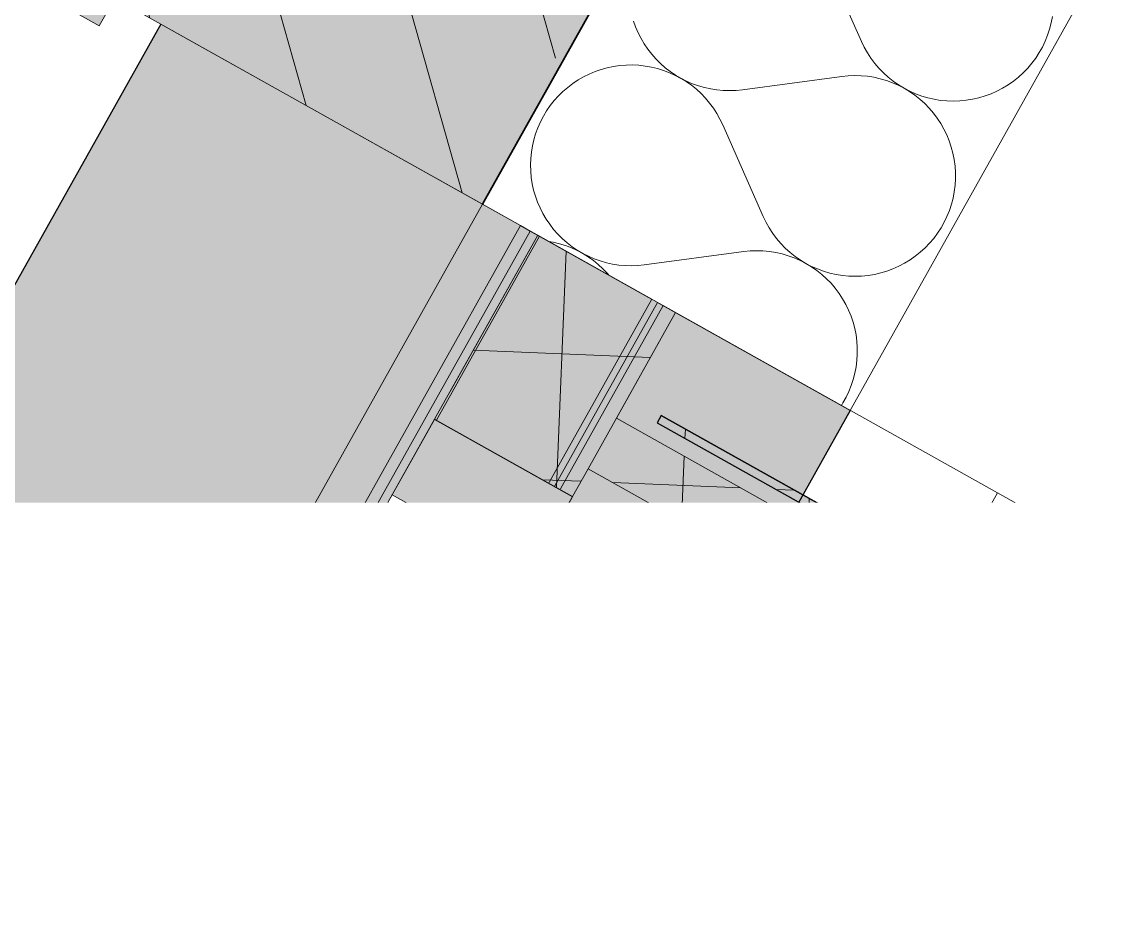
# Model space of a CAD drawing. Header units: metres. Extents: x -36 to 59, y 39 to 183.
# Drawn here: x 11.039 to 11.559, y 147.775 to 148.195 of the extents above; entities that cross this region are included whole.
import ezdxf

# ---------------------------------------------------------------- set-up
doc = ezdxf.new("R2010")
doc.units = ezdxf.units.M
doc.header["$MEASUREMENT"] = 0
for name, pattern in [('Punktlinie', [0.0035, 0, -0.0035]), ('Punktlinie_ eng', [0.00075, 0, -0.00075]), ('Strichlinie', [0.004, 0.003, -0.001]), ('Strichlinie_ eng', [0.0023, 0.0015, -0.0008]), ('Strichpunktlinie', [0.006703, 0.003528, -0.001764, 0, -0.001411]), ('Wipeout_Contour', [1, 0, -1])]:
    doc.linetypes.add(name, pattern=pattern)
for name, color, linetype in [('10  Decken', 7, 'Continuous'), ('10  Fassade', 7, 'Continuous'), ('10  Fassade_Deckschraffur', 7, 'Continuous'), ('10  Fassade_Schnittschraffur', 7, 'Continuous'), ('10  Treppen + Rampen', 7, 'Continuous'), ('10  Wand Massiv', 7, 'Continuous'), ('10  Wand Massiv_Deckschraffur', 7, 'Continuous'), ('10  Wand Massiv_Fenster', 7, 'Continuous'), ('10  Wand Massiv_Schnittschraffur', 7, 'Continuous'), ('Neubau_20  Boden Aufbauten', 7, 'Continuous'), ('Neubau_20  Decke Abhangdecke', 7, 'Continuous'), ('Neubau_50 NUF - Raumstempel MIETERAUSBAU', 7, 'Continuous')]:
    doc.layers.add(name, color=color, linetype=linetype)
pattern_1 = [(87.605446, (0, 0), (-0.059947608, 0.002506841), []), (177.605446, (0, 0), (0.002506841, 0.059947608), [])]

# ---------------------------------------------------------------- blocks, each defined once
blk = doc.blocks.new('*X60', base_point=(-0.16283, 98.00747))
at = {"layer": '10  Wand Massiv_Schnittschraffur', "color": 98, "linetype": 'Continuous', "lineweight": 13, "ltscale": 1000, "true_color": 0x000100}
for p, q in [((11.43709, 148.18565), (11.41782, 148.2292)), ((11.52708, 148.19444), (11.52766, 148.19744)), ((11.32895, 148.19532), (11.32996, 148.19249)), ((11.32996, 148.19249), (11.33115, 148.18972)), ((11.52632, 148.19148), (11.52708, 148.19444)), ((11.33115, 148.18972), (11.33252, 148.18704)), ((11.33252, 148.18704), (11.33405, 148.18444)), ((11.52422, 148.18574), (11.52536, 148.18858)), ((11.52536, 148.18858), (11.52632, 148.19148)), ((11.33405, 148.18444), (11.33574, 148.18195)), ((11.33574, 148.18195), (11.33759, 148.17957)), ((11.43709, 148.18565), (11.43841, 148.1829)), ((11.43841, 148.1829), (11.43991, 148.18024)), ((11.52141, 148.18032), (11.5229, 148.18299)), ((11.5229, 148.18299), (11.52422, 148.18574)), ((11.33759, 148.17957), (11.33958, 148.17731)), ((11.33958, 148.17731), (11.34171, 148.17518)), ((11.43991, 148.18024), (11.44158, 148.17767)), ((11.44158, 148.17767), (11.44341, 148.17523)), ((11.51792, 148.17531), (11.51974, 148.17776)), ((11.51974, 148.17776), (11.52141, 148.18032)), ((11.31076, 148.17134), (11.30798, 148.17018)), ((11.31361, 148.17232), (11.31076, 148.17134)), ((11.31651, 148.17313), (11.31361, 148.17232)), ((11.31946, 148.17374), (11.31651, 148.17313)), ((11.32244, 148.17417), (11.31946, 148.17374)), ((11.32544, 148.17441), (11.32244, 148.17417)), ((11.32845, 148.17446), (11.32544, 148.17441)), ((11.33146, 148.17432), (11.32845, 148.17446)), ((11.33446, 148.17398), (11.33146, 148.17432)), ((11.33742, 148.17346), (11.33446, 148.17398)), ((11.34035, 148.17276), (11.33742, 148.17346)), ((11.34323, 148.17187), (11.34035, 148.17276)), ((11.34171, 148.17518), (11.34397, 148.17319)), ((11.34604, 148.1708), (11.34323, 148.17187)), ((11.34397, 148.17319), (11.34635, 148.17135)), ((11.34635, 148.17135), (11.34885, 148.16966)), ((11.44341, 148.17523), (11.44539, 148.1729)), ((11.44539, 148.1729), (11.44751, 148.1707)), ((11.51382, 148.17078), (11.51595, 148.17297)), ((11.51595, 148.17297), (11.51792, 148.17531)), ((11.30016, 148.16568), (11.29776, 148.16386)), ((11.30267, 148.16734), (11.30016, 148.16568)), ((11.30528, 148.16885), (11.30267, 148.16734)), ((11.30798, 148.17018), (11.30528, 148.16885)), ((11.34879, 148.16955), (11.34604, 148.1708)), ((11.35144, 148.16813), (11.34879, 148.16955)), ((11.34885, 148.16966), (11.35145, 148.16814)), ((11.35401, 148.16655), (11.35144, 148.16813)), ((11.35145, 148.16814), (11.35413, 148.16678)), ((11.35646, 148.16481), (11.35401, 148.16655)), ((11.35413, 148.16678), (11.3569, 148.16559)), ((11.42778, 148.16903), (11.38058, 148.16273)), ((11.43082, 148.16934), (11.42778, 148.16903)), ((11.43387, 148.16945), (11.43082, 148.16934)), ((11.43692, 148.16937), (11.43387, 148.16945)), ((11.43997, 148.16909), (11.43692, 148.16937)), ((11.44299, 148.16861), (11.43997, 148.16909)), ((11.44597, 148.16795), (11.44299, 148.16861)), ((11.4489, 148.16709), (11.44597, 148.16795)), ((11.44751, 148.1707), (11.44978, 148.16865)), ((11.45177, 148.16604), (11.4489, 148.16709)), ((11.44978, 148.16865), (11.45217, 148.16675)), ((11.45457, 148.16482), (11.45177, 148.16604)), ((11.45217, 148.16675), (11.45467, 148.165)), ((11.50668, 148.16505), (11.50918, 148.16681)), ((11.50918, 148.16681), (11.51157, 148.16872)), ((11.51157, 148.16872), (11.51382, 148.17078)), ((11.29548, 148.16189), (11.29333, 148.15978)), ((11.29776, 148.16386), (11.29548, 148.16189)), ((11.35881, 148.16292), (11.35646, 148.16481)), ((11.3569, 148.16559), (11.35974, 148.16458)), ((11.36103, 148.16088), (11.35881, 148.16292)), ((11.35974, 148.16458), (11.36264, 148.16375)), ((11.36311, 148.1587), (11.36103, 148.16088)), ((11.36264, 148.16375), (11.36558, 148.16311)), ((11.36558, 148.16311), (11.36856, 148.16266)), ((11.36856, 148.16266), (11.37156, 148.16239)), ((11.37156, 148.16239), (11.37457, 148.16231)), ((11.37457, 148.16231), (11.37758, 148.16243)), ((11.37758, 148.16243), (11.38058, 148.16273)), ((11.45729, 148.16342), (11.45457, 148.16482)), ((11.45467, 148.165), (11.45729, 148.16342)), ((11.45729, 148.16342), (11.46, 148.162)), ((11.45991, 148.16184), (11.45729, 148.16342)), ((11.46242, 148.1601), (11.45991, 148.16184)), ((11.46, 148.162), (11.46279, 148.16077)), ((11.46279, 148.16077), (11.46566, 148.15972)), ((11.4957, 148.15975), (11.49857, 148.16081)), ((11.49857, 148.16081), (11.50136, 148.16205)), ((11.50136, 148.16205), (11.50407, 148.16347)), ((11.50407, 148.16347), (11.50668, 148.16505)), ((11.29131, 148.15754), (11.28944, 148.15518)), ((11.29333, 148.15978), (11.29131, 148.15754)), ((11.36505, 148.1564), (11.36311, 148.1587)), ((11.36685, 148.15398), (11.36505, 148.1564)), ((11.46481, 148.15821), (11.46242, 148.1601)), ((11.46708, 148.15616), (11.46481, 148.15821)), ((11.46566, 148.15972), (11.46859, 148.15885)), ((11.46922, 148.15397), (11.46708, 148.15616)), ((11.46859, 148.15885), (11.47157, 148.15817)), ((11.47157, 148.15817), (11.47459, 148.15769)), ((11.47459, 148.15769), (11.47763, 148.1574)), ((11.47763, 148.1574), (11.48068, 148.1573)), ((11.48068, 148.1573), (11.48374, 148.1574)), ((11.48374, 148.1574), (11.48678, 148.1577)), ((11.48678, 148.1577), (11.48979, 148.15819)), ((11.48979, 148.15819), (11.49277, 148.15887)), ((11.49277, 148.15887), (11.4957, 148.15975)), ((11.28618, 148.15012), (11.28479, 148.14745)), ((11.28773, 148.1527), (11.28618, 148.15012)), ((11.28944, 148.15518), (11.28773, 148.1527)), ((11.36848, 148.15145), (11.36685, 148.15398)), ((11.36996, 148.14883), (11.36848, 148.15145)), ((11.47121, 148.15165), (11.46922, 148.15397)), ((11.47304, 148.14921), (11.47121, 148.15165)), ((11.28479, 148.14745), (11.28357, 148.14469)), ((11.37126, 148.14611), (11.36996, 148.14883)), ((11.39053, 148.10257), (11.37126, 148.14611)), ((11.47472, 148.14666), (11.47304, 148.14921)), ((11.47623, 148.144), (11.47472, 148.14666)), ((11.28253, 148.14187), (11.28167, 148.13898)), ((11.28357, 148.14469), (11.28253, 148.14187)), ((11.47756, 148.14125), (11.47623, 148.144)), ((11.47872, 148.13842), (11.47756, 148.14125)), ((11.281, 148.13604), (11.28051, 148.13307)), ((11.28167, 148.13898), (11.281, 148.13604)), ((11.47969, 148.13552), (11.47872, 148.13842)), ((11.48047, 148.13257), (11.47969, 148.13552)), ((11.28021, 148.13007), (11.2801, 148.12706)), ((11.28051, 148.13307), (11.28021, 148.13007)), ((11.48107, 148.12957), (11.48047, 148.13257)), ((11.48147, 148.12654), (11.48107, 148.12957)), ((11.2801, 148.12706), (11.28018, 148.12405)), ((11.28018, 148.12405), (11.28045, 148.12105)), ((11.48167, 148.12349), (11.48147, 148.12654)), ((11.28045, 148.12105), (11.28091, 148.11808)), ((11.48149, 148.11739), (11.48168, 148.12044)), ((11.48168, 148.12044), (11.48167, 148.12349)), ((11.28091, 148.11808), (11.28156, 148.11513)), ((11.28156, 148.11513), (11.28239, 148.11224)), ((11.48053, 148.11135), (11.48111, 148.11436)), ((11.48111, 148.11436), (11.48149, 148.11739)), ((11.28239, 148.11224), (11.28341, 148.1094)), ((11.28341, 148.1094), (11.2846, 148.10664)), ((11.47881, 148.10549), (11.47976, 148.1084)), ((11.47976, 148.1084), (11.48053, 148.11135)), ((11.2846, 148.10664), (11.28596, 148.10395)), ((11.28596, 148.10395), (11.28749, 148.10136)), ((11.47767, 148.10266), (11.47881, 148.10549)), ((11.28749, 148.10136), (11.28919, 148.09887)), ((11.28919, 148.09887), (11.29103, 148.09648)), ((11.39053, 148.10257), (11.39186, 148.09981)), ((11.39186, 148.09981), (11.39336, 148.09715)), ((11.47485, 148.09724), (11.47635, 148.0999)), ((11.47635, 148.0999), (11.47767, 148.10266)), ((11.29103, 148.09648), (11.29303, 148.09423)), ((11.29303, 148.09423), (11.29516, 148.0921)), ((11.39336, 148.09715), (11.39502, 148.09459)), ((11.39502, 148.09459), (11.39685, 148.09214)), ((11.47137, 148.09222), (11.47319, 148.09467)), ((11.47319, 148.09467), (11.47485, 148.09724)), ((11.29087, 148.09038), (11.28876, 148.09075)), ((11.2938, 148.08967), (11.29087, 148.09038)), ((11.29668, 148.08878), (11.2938, 148.08967)), ((11.29516, 148.0921), (11.29742, 148.09011)), ((11.29949, 148.08771), (11.29668, 148.08878)), ((11.29742, 148.09011), (11.2998, 148.08827)), ((11.30223, 148.08646), (11.29949, 148.08771)), ((11.2998, 148.08827), (11.3023, 148.08658)), ((11.39685, 148.09214), (11.39883, 148.08981)), ((11.39883, 148.08981), (11.40096, 148.08762)), ((11.40096, 148.08762), (11.40322, 148.08557)), ((11.46501, 148.08563), (11.46727, 148.08769)), ((11.46727, 148.08769), (11.46939, 148.08989)), ((11.46939, 148.08989), (11.47137, 148.09222)), ((11.30489, 148.08505), (11.30223, 148.08646)), ((11.3023, 148.08658), (11.30489, 148.08505)), ((11.30489, 148.08505), (11.30758, 148.08369)), ((11.30745, 148.08346), (11.30489, 148.08505)), ((11.30991, 148.08172), (11.30745, 148.08346)), ((11.30758, 148.08369), (11.31035, 148.08251)), ((11.31035, 148.08251), (11.31319, 148.0815)), ((11.38122, 148.08595), (11.33402, 148.07965)), ((11.38426, 148.08626), (11.38122, 148.08595)), ((11.38732, 148.08637), (11.38426, 148.08626)), ((11.39037, 148.08628), (11.38732, 148.08637)), ((11.39341, 148.086), (11.39037, 148.08628)), ((11.39643, 148.08553), (11.39341, 148.086)), ((11.39941, 148.08486), (11.39643, 148.08553)), ((11.40235, 148.084), (11.39941, 148.08486)), ((11.40522, 148.08296), (11.40235, 148.084)), ((11.40322, 148.08557), (11.40561, 148.08366)), ((11.40802, 148.08173), (11.40522, 148.08296)), ((11.40561, 148.08366), (11.40812, 148.08191)), ((11.46012, 148.08197), (11.46263, 148.08372)), ((11.46263, 148.08372), (11.46501, 148.08563)), ((11.31225, 148.07983), (11.30991, 148.08172)), ((11.31447, 148.07779), (11.31225, 148.07983)), ((11.31319, 148.0815), (11.31608, 148.08067)), ((11.31656, 148.07562), (11.31447, 148.07779)), ((11.31608, 148.08067), (11.31903, 148.08003)), ((11.31903, 148.08003), (11.322, 148.07957)), ((11.322, 148.07957), (11.325, 148.0793)), ((11.325, 148.0793), (11.32802, 148.07923)), ((11.32802, 148.07923), (11.33103, 148.07934)), ((11.33103, 148.07934), (11.33402, 148.07965)), ((11.41073, 148.08033), (11.40802, 148.08173)), ((11.40812, 148.08191), (11.41073, 148.08033)), ((11.41073, 148.08033), (11.41344, 148.07892)), ((11.41335, 148.07876), (11.41073, 148.08033)), ((11.41587, 148.07702), (11.41335, 148.07876)), ((11.41344, 148.07892), (11.41624, 148.07768)), ((11.41624, 148.07768), (11.41911, 148.07663)), ((11.44915, 148.07666), (11.45201, 148.07772)), ((11.45201, 148.07772), (11.45481, 148.07896)), ((11.45481, 148.07896), (11.45751, 148.08038)), ((11.45751, 148.08038), (11.46012, 148.08197)), ((11.31727, 148.07477), (11.31656, 148.07562)), ((11.41826, 148.07512), (11.41587, 148.07702)), ((11.42053, 148.07308), (11.41826, 148.07512)), ((11.41911, 148.07663), (11.42204, 148.07576)), ((11.42266, 148.07089), (11.42053, 148.07308)), ((11.42204, 148.07576), (11.42502, 148.07509)), ((11.42502, 148.07509), (11.42803, 148.0746)), ((11.42803, 148.0746), (11.43108, 148.07431)), ((11.43108, 148.07431), (11.43413, 148.07422)), ((11.43413, 148.07422), (11.43718, 148.07432)), ((11.43718, 148.07432), (11.44023, 148.07461)), ((11.44023, 148.07461), (11.44324, 148.07511)), ((11.44324, 148.07511), (11.44622, 148.07579)), ((11.44622, 148.07579), (11.44915, 148.07666)), ((11.42465, 148.06857), (11.42266, 148.07089)), ((11.42649, 148.06613), (11.42465, 148.06857)), ((11.42817, 148.06357), (11.42649, 148.06613)), ((11.42967, 148.06091), (11.42817, 148.06357)), ((11.43101, 148.05816), (11.42967, 148.06091)), ((11.43216, 148.05533), (11.43101, 148.05816)), ((11.43314, 148.05244), (11.43216, 148.05533)), ((11.43392, 148.04948), (11.43314, 148.05244)), ((11.43451, 148.04649), (11.43392, 148.04948)), ((11.43491, 148.04346), (11.43451, 148.04649)), ((11.43512, 148.04041), (11.43491, 148.04346)), ((11.43494, 148.0343), (11.43513, 148.03735)), ((11.43513, 148.03735), (11.43512, 148.04041)), ((11.43398, 148.02827), (11.43455, 148.03127)), ((11.43455, 148.03127), (11.43494, 148.0343)), ((11.43225, 148.02241), (11.43321, 148.02531)), ((11.43321, 148.02531), (11.43398, 148.02827)), ((11.43111, 148.01957), (11.43225, 148.02241)), ((11.4283, 148.01415), (11.42979, 148.01682)), ((11.42979, 148.01682), (11.43111, 148.01957)), ((11.42755, 148.01299), (11.4283, 148.01415))]:
    blk.add_line(p, q, dxfattribs=at)

msp = doc.modelspace()

# ---------------------------------------------------------------- linework, layer by layer
at = {"layer": 'Neubau_20  Boden Aufbauten', "color": 7, "linetype": 'Continuous', "lineweight": 13, "ltscale": 1000, "flags": 128}
msp.add_lwpolyline([(-7.02471, 128.29659), (-6.67572, 128.10105), (-3.67691, 133.45318), (-3.6551, 133.44096), (-2.07259, 136.26534), (-2.0944, 136.27756), (-2.0333, 136.38661), (2.66017, 133.75684), (2.64184, 133.72412), (2.91233, 133.57257), (2.93066, 133.60528), (2.97772, 133.68926), (11.1047, 148.19388), (8.91931, 149.41836), (8.62602, 148.89492), (5.7733, 150.49332), (9.02262, 156.29255), (8.74779, 156.44654), (-2.44339, 136.4731), (-4.02589, 133.64872)], close=True, dxfattribs=at)

# ---------------------------------------------------------------- next in the draw order: wipeouts: each hides what was drawn before it
at = {"color": 254, "linetype": 'Wipeout_Contour', "lineweight": 0, "ltscale": 557.174827}
msp.add_wipeout([(11.1047, 148.19388), (0.94489, 130.06118), (1.11549, 129.9656), (11.27529, 148.09829)], dxfattribs=at).dxf.layer = '10  Fassade_Deckschraffur'

# ---------------------------------------------------------------- next in the draw order: linework, layer by layer
at = {"layer": '10  Wand Massiv', "color": 7, "linetype": 'Continuous', "lineweight": 13, "ltscale": 1000}
for p, q in [((11.11774, 148.18657), (11.10465, 148.1939)), ((11.25732, 148.10836), (11.11774, 148.18657))]:
    msp.add_line(p, q, dxfattribs=at)
at = {"layer": '10  Wand Massiv_Fenster', "color": 7, "linetype": 'Continuous', "lineweight": 13, "ltscale": 1000}
for p, q in [((11.11774, 148.18657), (11.10465, 148.1939)), ((11.25732, 148.10836), (11.11774, 148.18657))]:
    msp.add_line(p, q, dxfattribs=at)

# ---------------------------------------------------------------- next in the draw order: wipeouts: each hides what was drawn before it
at = {"color": 254, "linetype": 'Wipeout_Contour', "lineweight": 0, "ltscale": 556.471619}
msp.add_wipeout([(11.50156, 147.97152), (1.34175, 129.83882), (1.39936, 129.80654), (11.55917, 147.93924)], dxfattribs=at).dxf.layer = '10  Fassade_Deckschraffur'

# ---------------------------------------------------------------- next in the draw order: wipeouts: each hides what was drawn before it
at = {"color": 254, "linetype": 'Wipeout_Contour', "lineweight": 0, "ltscale": 556.861201}
msp.add_wipeout([(11.34035, 148.06184), (1.18055, 129.92915), (1.18316, 129.92768), (11.34297, 148.06037)], dxfattribs=at).dxf.layer = '10  Fassade_Deckschraffur'

# ---------------------------------------------------------------- next in the draw order: wipeouts: each hides what was drawn before it
at = {"color": 254, "linetype": 'Wipeout_Contour', "lineweight": 0, "ltscale": 556.694508}
msp.add_wipeout([(1.18316, 129.92768), (1.34175, 129.83882), (11.50156, 147.97152), (11.34297, 148.06037)], dxfattribs=at).dxf.layer = '10  Fassade_Deckschraffur'

# ---------------------------------------------------------------- next in the draw order: linework, layer by layer
at = {"layer": '10  Fassade', "color": 7, "linetype": 'Continuous', "lineweight": 13, "ltscale": 1000}
msp.add_line((11.42768, 147.947), (11.41424, 147.92301), dxfattribs=at)
at = {"layer": '10  Fassade', "color": 7, "linetype": 'Continuous', "lineweight": 18, "ltscale": 1000, "flags": 128}
for points in [[(11.34297, 148.06037), (11.34035, 148.06184)], [(11.50156, 147.97152), (11.34297, 148.06037)], [(11.55917, 147.93924), (11.50156, 147.97152)]]:
    msp.add_lwpolyline(points, dxfattribs=at)
at = {"layer": '10  Fassade', "color": 7, "linetype": 'Strichlinie_ eng', "lineweight": 18, "ltscale": 1000, "flags": 128}
msp.add_lwpolyline([(11.42768, 147.947), (11.41424, 147.92301)], dxfattribs=at)

# ---------------------------------------------------------------- next in the draw order: wipeouts: each hides what was drawn before it
at = {"color": 254, "linetype": 'Wipeout_Contour', "lineweight": 0, "ltscale": 556.924558}
msp.add_wipeout([(11.28437, 148.09321), (1.12456, 129.96052), (1.17778, 129.9307), (11.33758, 148.06339)], dxfattribs=at).dxf.layer = '10  Fassade_Deckschraffur'

# ---------------------------------------------------------------- next in the draw order: hatches: boundary and pattern name
at = {"layer": '10  Fassade_Schnittschraffur', "linetype": 'Continuous', "lineweight": 0, "true_color": 0xffffff}
msp.add_hatch(color=7, dxfattribs=at).paths.add_polyline_path([(11.41424, 147.92301), (11.42768, 147.947), (11.32082, 148.00688), (11.30737, 147.98289)])
at = {"layer": '10  Fassade_Schnittschraffur', "linetype": 'Continuous', "lineweight": 13, "true_color": 0x000100}
h = msp.add_hatch(dxfattribs=at)
h.set_pattern_fill('Dämmung__hart_1_0002', color=98, style=0, pattern_type=2)
h.set_pattern_definition(pattern_1)
h.paths.add_polyline_path([(11.41424, 147.92301), (11.42768, 147.947), (11.32082, 148.00688), (11.30737, 147.98289)])

# ---------------------------------------------------------------- next in the draw order: linework, layer by layer
at = {"layer": '10  Fassade', "color": 7, "linetype": 'Continuous', "lineweight": 13, "ltscale": 1000}
for p, q in [((11.34892, 148.05704), (11.32082, 148.00688)), ((11.32082, 148.00688), (11.42768, 147.947)), ((11.30737, 147.98289), (11.41424, 147.92301))]:
    msp.add_line(p, q, dxfattribs=at)
at = {"layer": '10  Fassade', "color": 7, "linetype": 'Strichlinie_ eng', "lineweight": 18, "ltscale": 1000, "flags": 128}
for points in [[(11.32082, 148.00688), (11.42768, 147.947)], [(11.41424, 147.92301), (11.30737, 147.98289)]]:
    msp.add_lwpolyline(points, dxfattribs=at)

# ---------------------------------------------------------------- next in the draw order: wipeouts: each hides what was drawn before it
at = {"color": 254, "linetype": 'Wipeout_Contour', "lineweight": 0, "ltscale": 556.984181}
msp.add_wipeout([(1.12456, 129.96052), (11.28437, 148.09321), (11.28, 148.09565), (1.1202, 129.96296)], dxfattribs=at).dxf.layer = '10  Fassade_Deckschraffur'

# ---------------------------------------------------------------- next in the draw order: linework, layer by layer
at = {"layer": '10  Fassade', "color": 7, "linetype": 'Continuous', "lineweight": 13, "ltscale": 1000}
msp.add_line((11.28349, 148.0937), (11.34892, 148.05704), dxfattribs=at)
at = {"layer": '10  Fassade', "color": 7, "linetype": 'Strichlinie_ eng', "lineweight": 18, "ltscale": 1000, "flags": 128}
msp.add_lwpolyline([(11.28349, 148.0937), (11.34892, 148.05704)], dxfattribs=at)
at = {"layer": '10  Fassade', "color": 7, "linetype": 'Continuous', "lineweight": 18, "ltscale": 1000, "flags": 128}
msp.add_lwpolyline([(11.33758, 148.06339), (11.28437, 148.09321)], dxfattribs=at)

# ---------------------------------------------------------------- next in the draw order: wipeouts: each hides what was drawn before it
at = {"color": 254, "linetype": 'Wipeout_Contour', "lineweight": 0, "ltscale": 556.993566}
msp.add_wipeout([(1.11549, 129.9656), (1.1202, 129.96296), (11.28, 148.09565), (11.27529, 148.09829)], dxfattribs=at).dxf.layer = '10  Fassade_Deckschraffur'

# ---------------------------------------------------------------- next in the draw order: hatches: boundary and pattern name
at = {"layer": '10  Wand Massiv_Deckschraffur', "linetype": 'Continuous', "lineweight": 0, "true_color": 0xffffff}
msp.add_hatch(color=7, dxfattribs=at).paths.add_polyline_path([(1.27199, 129.87791), (11.4318, 148.0106), (11.25732, 148.10836), (11.10465, 148.1939), (0.94485, 130.06121), (1.09752, 129.97567)])

# ---------------------------------------------------------------- next in the draw order: linework, layer by layer
at = {"layer": '10  Decken', "color": 7, "linetype": 'Punktlinie', "lineweight": 13, "ltscale": 1000, "flags": 128}
msp.add_lwpolyline([(3.35106, 124.73772), (1.93228, 125.53267), (0.80805, 123.5262), (0.65538, 123.61174), (0.77756, 123.82981), (-1.59971, 125.1618), (-1.81781, 125.284), (-0.68867, 127.29922), (-0.61016, 127.25523), (11.11774, 148.18657), (11.25732, 148.10836), (13.85324, 152.74142), (13.89686, 152.71698), (13.99231, 152.88734), (17.72923, 150.13158)], dxfattribs=at)
at = {"layer": '10  Fassade', "color": 7, "linetype": 'Strichpunktlinie', "lineweight": 13, "ltscale": 1000}
msp.add_line((11.25732, 148.10836), (1.09752, 129.97567), dxfattribs=at)
at = {"layer": '10  Fassade', "color": 7, "linetype": 'Continuous', "lineweight": 18, "ltscale": 1000, "flags": 128}
for points in [[(11.1047, 148.19388), (0.94489, 130.06118)], [(11.27529, 148.09829), (11.1047, 148.19388)], [(11.27529, 148.09829), (1.11549, 129.9656)], [(11.28, 148.09565), (11.27529, 148.09829)], [(11.28, 148.09565), (1.1202, 129.96296)], [(11.28437, 148.09321), (1.12456, 129.96052)], [(11.28437, 148.09321), (11.28, 148.09565)], [(11.33758, 148.06339), (1.17778, 129.9307)], [(11.34035, 148.06184), (1.18055, 129.92915)], [(11.34297, 148.06037), (1.18316, 129.92768)], [(11.50156, 147.97152), (1.34175, 129.83882)], [(11.55917, 147.93924), (1.39936, 129.80654)]]:
    msp.add_lwpolyline(points, dxfattribs=at)
at = {"layer": '10  Fassade', "color": 7, "linetype": 'Strichlinie_ eng', "lineweight": 18, "ltscale": 1000, "flags": 128}
for points in [[(1.12369, 129.96101), (1.54504, 130.71301), (1.75913, 131.09512), (2.26382, 131.99586), (2.41902, 132.27285), (2.86481, 133.06847), (3.07891, 133.45058), (3.5836, 134.35132), (3.73879, 134.62831), (4.18458, 135.42393), (4.39868, 135.80604), (4.90337, 136.70679), (5.05856, 136.98377), (5.50435, 137.77939), (5.71845, 138.1615), (6.22314, 139.06225), (6.37834, 139.33923), (6.82413, 140.13486), (7.03822, 140.51696), (7.54291, 141.41771), (7.69811, 141.69469), (8.1439, 142.49032), (8.358, 142.87243), (8.86269, 143.77317), (9.01788, 144.05016), (9.46367, 144.84578), (9.67777, 145.22789), (10.18246, 146.12863), (10.33765, 146.40562), (10.78344, 147.20124), (10.99754, 147.58335), (11.28349, 148.0937)], [(1.18912, 129.92434), (1.61047, 130.67635), (1.82456, 131.05846), (2.32925, 131.9592), (2.48445, 132.23619), (2.93024, 133.03181), (3.14434, 133.41392), (3.64903, 134.31466), (3.80422, 134.59165), (4.25001, 135.38727), (4.46411, 135.76938), (4.9688, 136.67013), (5.12399, 136.94711), (5.56978, 137.74273), (5.78388, 138.12484), (6.28857, 139.02559), (6.44377, 139.30257), (6.88956, 140.0982), (7.10365, 140.4803), (7.60834, 141.38105), (7.76354, 141.65803), (8.20933, 142.45366), (8.42343, 142.83577), (8.92812, 143.73651), (9.08331, 144.0135), (9.5291, 144.80912), (9.7432, 145.19123), (10.24789, 146.09197), (10.40308, 146.36896), (10.84887, 147.16458), (11.06297, 147.54669), (11.34892, 148.05704)]]:
    msp.add_lwpolyline(points, dxfattribs=at)
at = {"layer": '10  Wand Massiv', "color": 7, "linetype": 'Continuous', "lineweight": 13, "ltscale": 1000}
msp.add_line((11.4318, 148.0106), (11.25732, 148.10836), dxfattribs=at)
at = {"layer": '10  Wand Massiv_Fenster', "color": 7, "linetype": 'Continuous', "lineweight": 25, "ltscale": 1000}
for p, q in [((11.10465, 148.1939), (0.94485, 130.06121)), ((11.4318, 148.0106), (1.27199, 129.87791))]:
    msp.add_line(p, q, dxfattribs=at)
at = {"layer": '10  Wand Massiv_Fenster', "color": 7, "linetype": 'Continuous', "lineweight": 13, "ltscale": 1000}
msp.add_line((11.4318, 148.0106), (11.25732, 148.10836), dxfattribs=at)
at = {"layer": 'Neubau_20  Decke Abhangdecke', "color": 7, "linetype": 'Punktlinie_ eng', "lineweight": 13, "ltscale": 1000, "flags": 128}
msp.add_lwpolyline([(7.93156, 147.6248), (10.10387, 146.40765), (10.80409, 147.65736), (11.09737, 148.18079), (8.92506, 149.39794)], close=True, dxfattribs=at)

# ---------------------------------------------------------------- next in the draw order: wipeouts: each hides what was drawn before it
at = {"color": 254, "linetype": 'Wipeout_Contour', "lineweight": 0, "ltscale": 592.870272}
msp.add_wipeout([(11.01954, 147.62261), (11.08497, 147.58595), (11.30004, 147.9698), (11.23461, 148.00646)], dxfattribs=at).dxf.layer = '10  Fassade_Deckschraffur'

# ---------------------------------------------------------------- next in the draw order: linework, layer by layer
at = {"layer": '10  Fassade', "color": 7, "linetype": 'Continuous', "lineweight": 13, "ltscale": 1000}
for p, q in [((11.28349, 148.0937), (11.23461, 148.00646)), ((11.30737, 147.98289), (11.30004, 147.9698))]:
    msp.add_line(p, q, dxfattribs=at)
at = {"layer": '10  Fassade', "color": 7, "linetype": 'Continuous', "lineweight": 18, "ltscale": 1000, "flags": 128}
for points in [[(11.01954, 147.62261), (11.23461, 148.00646)], [(11.08497, 147.58595), (11.30004, 147.9698)]]:
    msp.add_lwpolyline(points, dxfattribs=at)

# ---------------------------------------------------------------- next in the draw order: wipeouts: each hides what was drawn before it
at = {"color": 254, "linetype": 'Wipeout_Contour', "lineweight": 0, "ltscale": 592.870077}
msp.add_wipeout([(11.2799, 147.93386), (11.21447, 147.97052), (11.03968, 147.65855), (11.10511, 147.62189)], dxfattribs=at).dxf.layer = '10  Fassade_Deckschraffur'

# ---------------------------------------------------------------- next in the draw order: hatches: boundary and pattern name
at = {"layer": '10  Fassade_Schnittschraffur', "linetype": 'Continuous', "lineweight": 0, "true_color": 0xffffff}
for points in [[(11.34892, 148.05704), (11.28349, 148.0937), (11.23461, 148.00646), (11.30004, 147.9698), (11.30737, 147.98289), (11.32082, 148.00688)], [(11.23451, 148.00629), (11.21447, 147.97052), (11.2799, 147.93386), (11.29994, 147.96963)], [(11.23451, 148.00629), (11.29994, 147.96963), (11.23461, 148.00646)]]:
    msp.add_hatch(color=7, dxfattribs=at).paths.add_polyline_path(points)
at = {"layer": '10  Fassade_Schnittschraffur', "linetype": 'Continuous', "lineweight": 13, "true_color": 0x000100}
h = msp.add_hatch(dxfattribs=at)
h.set_pattern_fill('Dämmung__hart_1_0002', color=98, style=0, pattern_type=2)
h.set_pattern_definition(pattern_1)
h.paths.add_polyline_path([(11.34892, 148.05704), (11.28349, 148.0937), (11.23461, 148.00646), (11.30004, 147.9698), (11.30737, 147.98289), (11.32082, 148.00688)])

# ---------------------------------------------------------------- next in the draw order: linework, layer by layer
at = {"layer": '10  Fassade', "color": 7, "linetype": 'Continuous', "lineweight": 13, "ltscale": 1000}
msp.add_line((11.23461, 148.00646), (11.30004, 147.9698), dxfattribs=at)
at = {"layer": '10  Fassade', "color": 7, "linetype": 'Continuous', "lineweight": 18, "ltscale": 1000}
for p, q in [((11.21447, 147.97052), (11.03968, 147.65855)), ((11.26507, 147.94217), (11.09028, 147.6302)), ((11.10511, 147.62189), (11.2799, 147.93386))]:
    msp.add_line(p, q, dxfattribs=at)
at = {"layer": '10  Fassade', "color": 7, "linetype": 'Continuous', "lineweight": 18, "ltscale": 1000, "flags": 128}
for points in [[(11.23451, 148.00629), (11.21447, 147.97052), (11.2799, 147.93386), (11.29994, 147.96963)], [(11.23461, 148.00646), (11.29994, 147.96963)]]:
    msp.add_lwpolyline(points, close=True, dxfattribs=at)

# ---------------------------------------------------------------- next in the draw order: wipeouts: each hides what was drawn before it
at = {"color": 254, "linetype": 'Wipeout_Contour', "lineweight": 0, "ltscale": 591.441087}
msp.add_wipeout([(11.93055, 148.60206), (10.61567, 146.25532), (10.61916, 146.25337), (11.93404, 148.60011)], dxfattribs=at).dxf.layer = '10  Fassade_Deckschraffur'

# ---------------------------------------------------------------- next in the draw order: hatches: boundary and pattern name
at = {"layer": '10  Fassade_Schnittschraffur', "linetype": 'Continuous', "lineweight": 0, "true_color": 0xffffff}
for points in [[(11.53822, 147.89366), (11.93405, 148.60013), (11.93056, 148.60208), (11.53473, 147.89562)], [(11.34214, 148.00811), (11.34018, 148.00462), (11.53473, 147.89562), (11.53668, 147.89911)]]:
    msp.add_hatch(color=7, dxfattribs=at).paths.add_polyline_path(points)
at = {"layer": '10  Fassade_Schnittschraffur', "linetype": 'Continuous', "lineweight": 13, "true_color": 0x000100}
h = msp.add_hatch(dxfattribs=at)
h.set_pattern_fill('Dämmung__hart_1_0002', color=98, style=0, pattern_type=2)
h.set_pattern_definition(pattern_1)
h.paths.add_polyline_path([(11.53822, 147.89366), (11.93405, 148.60013), (11.93056, 148.60208), (11.53473, 147.89562)])
h = msp.add_hatch(dxfattribs=at)
h.set_pattern_fill('Dämmung__hart_1_0002', color=98, style=0, pattern_type=2)
h.set_pattern_definition(pattern_1)
h.paths.add_polyline_path([(11.34214, 148.00811), (11.34018, 148.00462), (11.53473, 147.89562), (11.53668, 147.89911)])
at = {"layer": '10  Wand Massiv_Schnittschraffur', "linetype": 'Continuous', "lineweight": 18}
for points in [[(11.25732, 148.10836), (13.85324, 152.74142), (13.67876, 152.83918), (11.08284, 148.20612)], [(8.92506, 149.39794), (11.07551, 148.19304), (11.08284, 148.20612), (8.93239, 149.41103)]]:
    msp.add_hatch(color=171, dxfattribs=at).paths.add_polyline_path(points)
at = {"layer": '10  Wand Massiv_Schnittschraffur', "linetype": 'Continuous', "lineweight": 13, "true_color": 0x000100}
h = msp.add_hatch(dxfattribs=at)
h.set_pattern_fill('Beton__Stahlbeton_0002', color=98, style=0, pattern_type=2)
h.set_pattern_definition([(105.73796, (0, 0), (0.11550147, 0.03254858), []), (105.73796, (-0.05775, -0.01627), (0.11550147, 0.03254858), [0.09, -0.03])])
h.paths.add_polyline_path([(11.25732, 148.10836), (13.85324, 152.74142), (13.67876, 152.83918), (11.08284, 148.20612)])
h = msp.add_hatch(dxfattribs=at)
h.set_pattern_fill('Gips_0002', color=98, style=0, pattern_type=2)
h.set_pattern_definition([(87.605446, (0, 0), (-0.02497817, 0.001044517), [0, -0.025])])
h.paths.add_polyline_path([(8.92506, 149.39794), (11.07551, 148.19304), (11.08284, 148.20612), (8.93239, 149.41103)])

# ---------------------------------------------------------------- next in the draw order: linework, layer by layer
at = {"layer": '10  Fassade', "color": 7, "linetype": 'Continuous', "lineweight": 25, "ltscale": 1000}
for p, q in [((11.34214, 148.00811), (11.34018, 148.00462)), ((11.34018, 148.00462), (11.53473, 147.89562)), ((11.34214, 148.00811), (11.53668, 147.89911)), ((11.53668, 147.89911), (11.53473, 147.89562))]:
    msp.add_line(p, q, dxfattribs=at)
at = {"layer": '10  Fassade', "color": 7, "linetype": 'Continuous', "lineweight": 25, "ltscale": 1000, "flags": 128}
for points in [[(10.61567, 146.25532), (11.93055, 148.60206)], [(10.61916, 146.25337), (11.93404, 148.60011)]]:
    msp.add_lwpolyline(points, dxfattribs=at)
msp.add_lwpolyline([(11.53822, 147.89366), (11.53473, 147.89562), (11.93056, 148.60208), (11.93405, 148.60013)], close=True, dxfattribs=at)
at = {"layer": '10  Fassade', "color": 7, "linetype": 'Strichlinie', "lineweight": 25, "ltscale": 1000, "flags": 128}
for points in [[(11.34214, 148.00811), (11.34018, 148.00462)], [(11.34018, 148.00462), (11.53473, 147.89562)], [(11.53668, 147.89911), (11.34214, 148.00811)], [(11.53473, 147.89562), (11.53668, 147.89911)]]:
    msp.add_lwpolyline(points, dxfattribs=at)
at = {"layer": '10  Wand Massiv', "color": 7, "linetype": 'Continuous', "lineweight": 35, "ltscale": 1000}
msp.add_line((11.25732, 148.10836), (13.82122, 152.68427), dxfattribs=at)
at = {"layer": '10  Wand Massiv', "color": 7, "linetype": 'Continuous', "lineweight": 13, "ltscale": 1000, "flags": 128}
for points in [[(11.4318, 148.0106), (13.98344, 152.56464)], [(8.92506, 149.39794), (11.07551, 148.19304)], [(11.07551, 148.19304), (11.08284, 148.20612)], [(11.4318, 148.0106), (11.25732, 148.10836)]]:
    msp.add_lwpolyline(points, dxfattribs=at)
at = {"layer": 'Neubau_50 NUF - Raumstempel MIETERAUSBAU', "color": 7, "linetype": 'Punktlinie', "lineweight": 13, "ltscale": 1000, "flags": 128}
msp.add_lwpolyline([(10.98396, 147.94781), (11.11774, 148.18657), (10.8004, 148.36438)], dxfattribs=at)

# ---------------------------------------------------------------- next in the draw order: block references
at = {"layer": '10  Treppen + Rampen', "color": 7, "linetype": 'Continuous', "lineweight": 13, "ltscale": 1000}
msp.add_blockref('*X60', (-0.16283, 98.00747), dxfattribs=at)

# ---------------------------------------------------------------- next in the draw order: wipeouts: each hides what was drawn before it
at = {"color": 254, "linetype": 'Wipeout_Contour', "lineweight": 0, "ltscale": 527.861844}
msp.add_wipeout([(-3.68924, 113.2219), (26.50704, 113.2219), (26.50704, 147.96675), (-3.68924, 147.96675)], dxfattribs=at)

doc.saveas('drawing.dxf')
